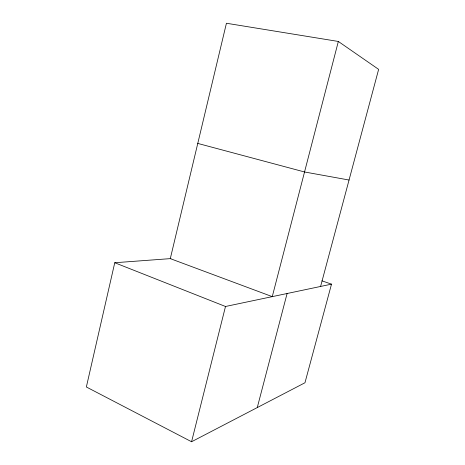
<?xml version="1.0" encoding="UTF-8"?>
<svg xmlns="http://www.w3.org/2000/svg" width="465" height="465" viewBox="0 0 465 465"><rect width="100%" height="100%" fill="white"/><g stroke="black" fill="none" stroke-linecap="round" stroke-linejoin="round"><path stroke-width="0.7" d="M170.899 258.587L114.756 262.737L86.362 386.99L191.574 441.75L304.964 382.759L331.51 284.156L321.925 280.831M191.574 441.75L225.496 306.487L331.51 284.156M338.34 41.455L272.263 296.635L170.295 258.633L226.432 23.25L338.34 41.455L378.638 69.366L320.6 286.452M257.267 407.573L287.097 293.514M349.052 180.031L304.546 171.974L197.77 143.418M114.756 262.737L225.496 306.487"/></g></svg>
